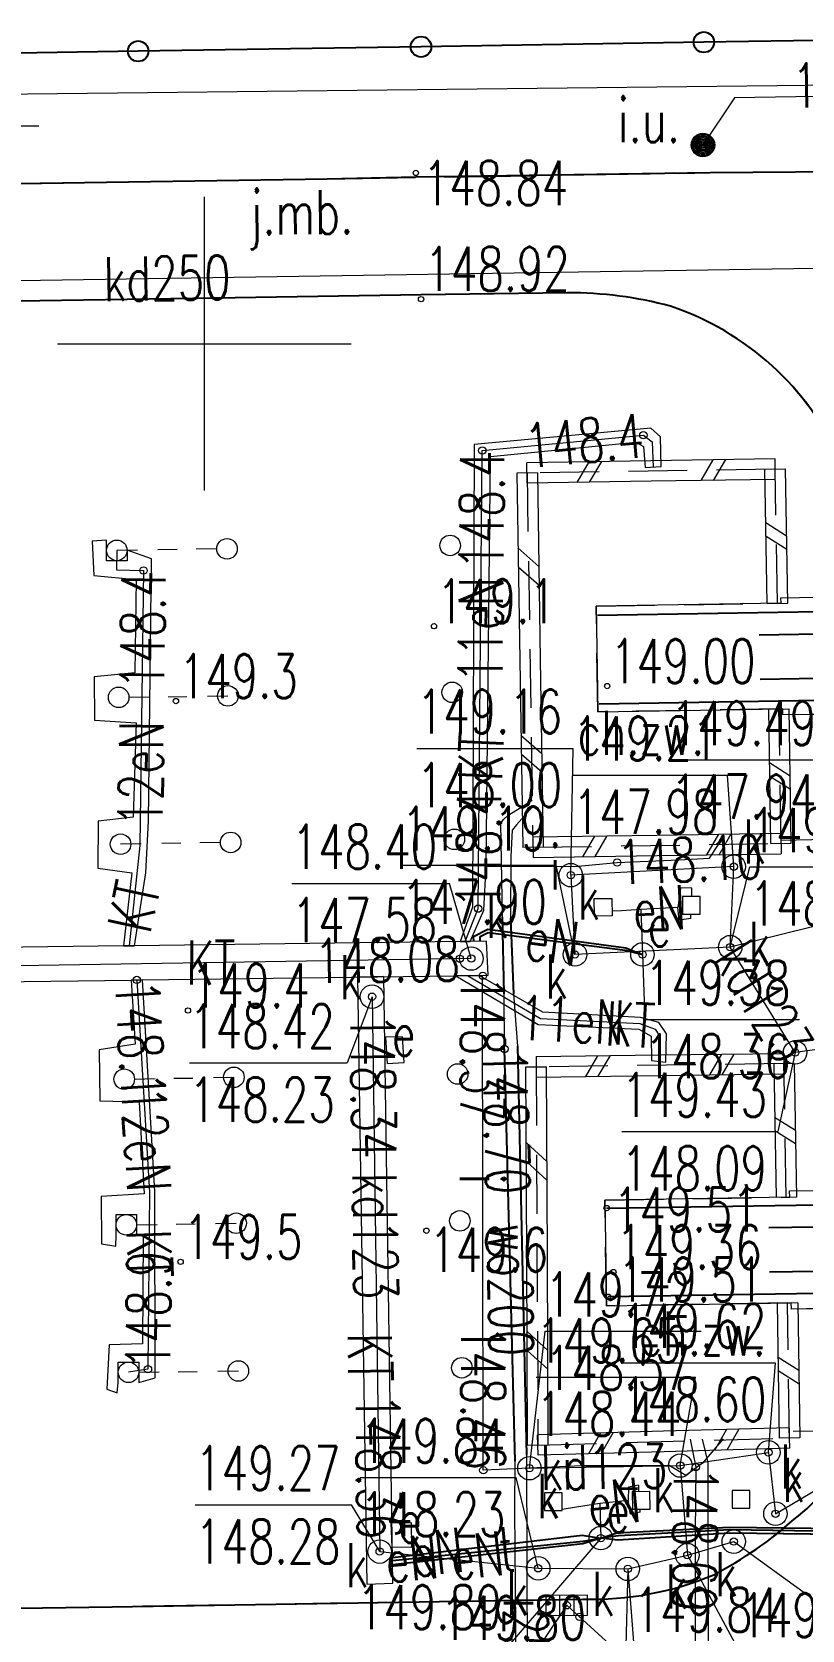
# Model space of a CAD drawing. Header units: metres. Extents: x 7583802 to 7586368, y 5958992 to 5960558.
# Drawn here: x 7585894.1 to 7585920.4, y 5959356.2 to 5959410.6 of the extents above; entities that cross this region are included whole.
import ezdxf
from ezdxf.enums import TextEntityAlignment as Align

# ---------------------------------------------------------------- set-up
doc = ezdxf.new("R2010")
doc.units = ezdxf.units.M
for name, pattern in [('1', [0]), ('3_1', [0]), ('3_KTCR02', [3, 2, -1]), ('3_KTJZ01', [4, 3, -1]), ('3_KTKR01', [0]), ('3_KTTR01', [0]), ('4_1', [0]), ('4_SUOP03_13', [0]), ('4_SUOP03_18', [0]), ('4_SUOP03_20', [0]), ('4_SUOP05_02', [0]), ('4_SUPE_01', [0]), ('4_SUPI_01', [0]), ('4_SUPK_01', [0]), ('4_SUPT_01', [0]), ('4_SUPW_01', [0]), ('4_SUSM03_02', [0]), ('4_SUSM04_02', [0]), ('4_SUUS18_02', [0]), ('BUF', [0])]:
    doc.linetypes.add(name, pattern=pattern)
doc.layers.get('0').update_dxf_attribs({"color": 250, "linetype": 'CONTINUOUS', "lineweight": 100})
for name, color, linetype, lineweight in [('1000_L_1', 7, '1', 18), ('BUIB_L_1', 7, 'CONTINUOUS', 18), ('EBTPO_L_2', 7, '1', 18), ('KTCR_E_T_1', 7, 'CONTINUOUS', 15), ('KTCR_L_1', 7, '3_KTCR02', 18), ('KTJZ_E_T_0', 7, 'CONTINUOUS', 15), ('KTJZ_L_0', 7, '3_KTJZ01', 18), ('KTKR_L_0', 7, '3_KTKR01', 25), ('KTOK_L_4', 7, 'CONTINUOUS', 25), ('KTTR_L_0', 7, '3_KTTR01', 25), ('RTPW_T_0', 7, 'CONTINUOUS', 15), ('RTPW_T_1', 7, 'CONTINUOUS', 15), ('SUOE_L_1', 1, '4_SUOP03_13', 25), ('SUOI_L_1', 7, '4_SUOP03_20', 25), ('SUOP_E_T_0', 7, 'CONTINUOUS', 18), ('SUOP_L_0', 7, '4_SUOP05_02', 18), ('SUOW_L_0', 5, '4_SUOP03_18', 25), ('SUPE_E_T_3', 1, 'CONTINUOUS', 15), ('SUPE_L_3', 1, '4_SUPE_01', 18), ('SUPI_E_T_0', 7, 'CONTINUOUS', 15), ('SUPI_L_0', 7, '4_SUPI_01', 18), ('SUPK_E_T_0', 34, 'CONTINUOUS', 15), ('SUPK_L_0', 34, '4_SUPK_01', 18), ('SUPT_E_T_0', 30, 'CONTINUOUS', 15), ('SUPT_L_0', 30, '4_SUPT_01', 18), ('SUPW_E_T_0', 5, 'CONTINUOUS', 15), ('SUPW_L_0', 5, '4_SUPW_01', 18), ('SUSM_L_3', 7, '4_SUSM04_02', 18), ('SUSM_L_4', 7, 'CONTINUOUS', 18), ('SUSM_T_3', 7, 'CONTINUOUS', 18), ('SUTE_T_0', 1, 'CONTINUOUS', 18), ('SUTI_T_0', 7, 'CONTINUOUS', 18), ('SUTK_T_0', 34, 'CONTINUOUS', 18), ('SUTW_T_0', 5, 'CONTINUOUS', 18), ('SUUE_E_T_2', 7, 'CONTINUOUS', 15), ('SUUE_E_T_3', 7, 'CONTINUOUS', 15), ('SUUE_L_3', 7, '4_1', 18), ('SUUE_T_4', 7, 'CONTINUOUS', 13), ('SUUI_E_T_6', 7, 'CONTINUOUS', 15), ('SUUI_T_8', 7, 'CONTINUOUS', 18), ('SUUK_E_T_3', 7, 'CONTINUOUS', 15), ('SUUK_T_0', 7, 'CONTINUOUS', 18), ('SUUK_T_4', 7, 'CONTINUOUS', 13)]:
    doc.layers.add(name, color=color, linetype=linetype, lineweight=lineweight)
doc.styles.get("Standard").update_dxf_attribs({"font": 'Simplex.SHX', "width": 0.75})

# ---------------------------------------------------------------- blocks, each defined once
blk = doc.blocks.new('3_RTPW02')
at = {"linetype": 'CONTINUOUS'}
blk.add_circle((0, 0), 0.09, dxfattribs=at)
blk = doc.blocks.new('3_RTPW01')
at = {"linetype": 'CONTINUOUS'}
blk.add_circle((0, 0), 0.09, dxfattribs=at)
blk = doc.blocks.new('4_SUSM04_01')
at = {"linetype": 'CONTINUOUS'}
blk.add_circle((0, 0), 0.35, dxfattribs=at)
blk = doc.blocks.new('4_SUPS01_03')
at = {"linetype": 'CONTINUOUS'}
blk.add_circle((0, 0), 0.125, dxfattribs=at)
blk = doc.blocks.new('4_SUPS01_10')
at = {"linetype": 'CONTINUOUS'}
blk.add_circle((0, 0), 0.125, dxfattribs=at)
blk = doc.blocks.new('4_SUPS01_05')
at = {"linetype": 'CONTINUOUS'}
blk.add_circle((0, 0), 0.125, dxfattribs=at)
blk = doc.blocks.new('4_SUPS01_08')
at = {"linetype": 'CONTINUOUS'}
blk.add_circle((0, 0), 0.125, dxfattribs=at)
blk = doc.blocks.new('4_SUUS22_01')
at = {"linetype": 'CONTINUOUS'}
blk.add_circle((0, 0), 0.4, dxfattribs=at)
blk = doc.blocks.new('4_SUUS31_01')
at = {"linetype": 'CONTINUOUS'}
for radius in [0.4, 0.36, 0.32, 0.28, 0.24, 0.2, 0.16, 0.12, 0.08, 0.04, 0.0114]:
    blk.add_circle((0, 0), radius, dxfattribs=at)
blk = doc.blocks.new('4_SUUS05')
at = {"linetype": 'CONTINUOUS'}
for p, q in [((-0.7, -0.35), (-0.7, 0.35)), ((-0.7, 0.35), (0.7, 0.35)), ((-0.245, 0.35), (-0.245, -0.35)), ((0.245, 0.35), (0.245, -0.35)), ((0.7, 0.35), (0.7, -0.35)), ((0.7, -0.35), (-0.7, -0.35))]:
    blk.add_line(p, q, dxfattribs=at)

msp = doc.modelspace()

# ---------------------------------------------------------------- linework, layer by layer
at = {"layer": '1000_L_1', "linetype": '1'}
for p, q in [((7585900, 5959395), (7585900, 5959405)), ((7585895, 5959400), (7585905, 5959400))]:
    msp.add_line(p, q, dxfattribs=at)
at = {"layer": 'BUIB_L_1', "linetype": '3_1'}
for p, q in [((7585915.21, 5959396.015), (7585910.985, 5959395.95)), ((7585910.995, 5959395.25), (7585910.985, 5959395.95)), ((7585913.097, 5959395.982), (7585912.685, 5959395.276)), ((7585913.52, 5959395.989), (7585913.108, 5959395.283)), ((7585919.435, 5959396.08), (7585915.21, 5959396.015)), ((7585917.322, 5959396.047), (7585916.91, 5959395.341)), ((7585917.745, 5959396.054), (7585917.333, 5959395.348)), ((7585919.09, 5959395.724), (7585919.79, 5959395.736)), ((7585919.17, 5959391.154), (7585919.09, 5959395.724)), ((7585919.445, 5959395.38), (7585919.435, 5959396.08)), ((7585919.87, 5959391.166), (7585919.79, 5959395.736)), ((7585911.34, 5959395.605), (7585910.64, 5959395.595)), ((7585910.64, 5959395.595), (7585910.74, 5959389.22)), ((7585915.22, 5959395.315), (7585910.995, 5959395.25)), ((7585911.34, 5959395.605), (7585911.44, 5959389.23)), ((7585919.445, 5959395.38), (7585915.22, 5959395.315)), ((7585919.83, 5959393.451), (7585919.122, 5959393.896)), ((7585910.68, 5959393.045), (7585911.39, 5959392.418)), ((7585919.838, 5959392.994), (7585919.13, 5959393.439)), ((7585910.69, 5959392.407), (7585911.4, 5959391.78)), ((7585919.17, 5959391.154), (7585919.87, 5959391.166)), ((7585910.74, 5959389.22), (7585910.84, 5959382.845)), ((7585911.44, 5959389.23), (7585911.54, 5959382.855)), ((7585919.22, 5959387.555), (7585919.92, 5959387.565)), ((7585919.29, 5959382.975), (7585919.22, 5959387.555)), ((7585919.99, 5959382.985), (7585919.92, 5959387.565)), ((7585910.78, 5959386.67), (7585911.49, 5959386.043)), ((7585910.79, 5959386.032), (7585911.5, 5959385.405)), ((7585919.955, 5959385.275), (7585919.248, 5959385.723)), ((7585919.962, 5959384.817), (7585919.255, 5959385.265)), ((7585911.185, 5959383.2), (7585915.41, 5959383.265)), ((7585911.185, 5959383.2), (7585911.195, 5959382.5)), ((7585912.885, 5959382.526), (7585913.297, 5959383.232)), ((7585913.308, 5959382.533), (7585913.72, 5959383.239)), ((7585915.41, 5959383.265), (7585919.635, 5959383.33)), ((7585917.11, 5959382.591), (7585917.522, 5959383.297)), ((7585917.533, 5959382.598), (7585917.945, 5959383.304)), ((7585919.635, 5959383.33), (7585919.645, 5959382.63)), ((7585911.54, 5959382.855), (7585910.84, 5959382.845)), ((7585915.42, 5959382.565), (7585919.645, 5959382.63)), ((7585919.29, 5959382.975), (7585919.99, 5959382.985)), ((7585911.195, 5959382.5), (7585915.42, 5959382.565)), ((7585911.295, 5959375.72), (7585915.515, 5959375.775)), ((7585911.295, 5959375.72), (7585911.305, 5959375.02)), ((7585912.993, 5959375.042), (7585913.405, 5959375.747)), ((7585913.415, 5959375.048), (7585913.827, 5959375.753)), ((7585915.515, 5959375.775), (7585919.735, 5959375.83)), ((7585917.213, 5959375.097), (7585917.625, 5959375.802)), ((7585917.635, 5959375.103), (7585918.047, 5959375.808)), ((7585919.735, 5959375.83), (7585919.745, 5959375.13)), ((7585910.95, 5959375.368), (7585911.65, 5959375.372)), ((7585910.98, 5959368.928), (7585910.95, 5959375.368)), ((7585911.305, 5959375.02), (7585915.525, 5959375.075)), ((7585911.68, 5959368.932), (7585911.65, 5959375.372)), ((7585915.525, 5959375.075), (7585919.745, 5959375.13)), ((7585920.09, 5959375.486), (7585919.39, 5959375.474)), ((7585919.39, 5959375.474), (7585919.47, 5959370.924)), ((7585920.09, 5959375.486), (7585920.17, 5959370.936)), ((7585919.422, 5959373.654), (7585920.13, 5959373.211)), ((7585919.43, 5959373.199), (7585920.138, 5959372.756)), ((7585911.665, 5959372.152), (7585910.962, 5959372.792)), ((7585911.668, 5959371.508), (7585910.965, 5959372.148)), ((7585920.17, 5959370.936), (7585919.47, 5959370.924)), ((7585911.01, 5959362.488), (7585910.98, 5959368.928)), ((7585911.71, 5959362.492), (7585911.68, 5959368.932)), ((7585920.21, 5959367.335), (7585919.51, 5959367.325)), ((7585919.51, 5959367.325), (7585919.58, 5959362.725)), ((7585920.21, 5959367.335), (7585920.28, 5959362.735)), ((7585911.695, 5959365.712), (7585910.992, 5959366.352)), ((7585911.698, 5959365.068), (7585910.995, 5959365.708)), ((7585919.538, 5959365.485), (7585920.245, 5959365.035)), ((7585919.545, 5959365.025), (7585920.252, 5959364.575)), ((7585919.92, 5959363.08), (7585915.635, 5959362.96)), ((7585917.778, 5959363.02), (7585917.369, 5959362.308)), ((7585918.206, 5959363.032), (7585917.797, 5959362.32)), ((7585919.94, 5959362.38), (7585919.92, 5959363.08)), ((7585911.01, 5959362.488), (7585911.71, 5959362.492)), ((7585915.635, 5959362.96), (7585911.35, 5959362.84)), ((7585911.37, 5959362.14), (7585911.35, 5959362.84)), ((7585913.493, 5959362.9), (7585913.084, 5959362.188)), ((7585913.921, 5959362.912), (7585913.512, 5959362.2)), ((7585920.28, 5959362.735), (7585919.58, 5959362.725)), ((7585915.655, 5959362.26), (7585911.37, 5959362.14)), ((7585919.94, 5959362.38), (7585915.655, 5959362.26))]:
    msp.add_line(p, q, dxfattribs=at)
at = {"layer": 'EBTPO_L_2', "linetype": 'BUF', "lineweight": 18}
for p, q in [((7585919.63, 5959391.35), (7585929.71, 5959391.51)), ((7585919.64, 5959391.16), (7585913.34, 5959391.06)), ((7585913.34, 5959391.06), (7585913.4, 5959387.46)), ((7585913.4, 5959387.46), (7585919.7, 5959387.56)), ((7585929.78, 5959387.52), (7585919.7, 5959387.36)), ((7585919.93, 5959371.15), (7585929.96, 5959371.31)), ((7585919.94, 5959370.93), (7585913.64, 5959370.83)), ((7585913.64, 5959370.83), (7585913.69, 5959367.23)), ((7585913.69, 5959367.23), (7585919.99, 5959367.33)), ((7585930.02, 5959367.28), (7585920, 5959367.12))]:
    msp.add_line(p, q, dxfattribs=at)
at = {"layer": 'KTCR_L_1', "linetype": '3_KTCR02'}
for p, q in [((7585919.44, 5959395.73), (7585910.99, 5959395.6)), ((7585919.52, 5959391.16), (7585919.44, 5959395.73)), ((7585910.99, 5959395.6), (7585911.19, 5959382.85)), ((7585919.63, 5959391.35), (7585929.71, 5959391.51)), ((7585919.64, 5959391.16), (7585919.63, 5959391.35)), ((7585913.34, 5959391.06), (7585919.64, 5959391.16)), ((7585913.34, 5959391.06), (7585919.52, 5959391.16)), ((7585913.4, 5959387.46), (7585913.34, 5959391.06)), ((7585919.7, 5959387.56), (7585913.4, 5959387.46)), ((7585919.57, 5959387.56), (7585913.4, 5959387.46)), ((7585919.64, 5959382.98), (7585919.57, 5959387.56)), ((7585919.7, 5959387.36), (7585919.7, 5959387.56)), ((7585929.78, 5959387.52), (7585919.7, 5959387.36)), ((7585911.19, 5959382.85), (7585919.64, 5959382.98)), ((7585919.74, 5959375.48), (7585911.3, 5959375.37)), ((7585911.3, 5959375.37), (7585911.36, 5959362.49)), ((7585919.82, 5959370.93), (7585919.74, 5959375.48)), ((7585919.93, 5959371.15), (7585929.96, 5959371.31)), ((7585913.64, 5959370.83), (7585919.94, 5959370.93)), ((7585913.64, 5959370.83), (7585919.82, 5959370.93)), ((7585913.69, 5959367.23), (7585913.64, 5959370.83)), ((7585919.94, 5959370.93), (7585919.93, 5959371.15)), ((7585919.99, 5959367.33), (7585913.69, 5959367.23)), ((7585919.86, 5959367.33), (7585913.69, 5959367.23)), ((7585919.93, 5959362.73), (7585919.86, 5959367.33)), ((7585920, 5959367.12), (7585919.99, 5959367.33)), ((7585930.02, 5959367.28), (7585920, 5959367.12)), ((7585911.36, 5959362.49), (7585919.93, 5959362.73))]:
    msp.add_line(p, q, dxfattribs=at)
at = {"layer": 'KTJZ_L_0', "linetype": '3_KTJZ01'}
for p, q in [((7585888.2, 5959405.37), (7585904.18, 5959405.61)), ((7585904.18, 5959405.61), (7585917.23, 5959405.82)), ((7585923.96, 5959405.88), (7585917.23, 5959405.82)), ((7585907.38, 5959401.67), (7585900.34, 5959401.55)), ((7585912.36, 5959401.74), (7585907.38, 5959401.67)), ((7585900.34, 5959401.55), (7585888.38, 5959401.37)), ((7585912.89, 5959357.24), (7585896.86, 5959356.98)), ((7585896.86, 5959356.98), (7585888.88, 5959356.86))]:
    msp.add_line(p, q, dxfattribs=at)
for centre, radius, start, end in [((7585912.365, 5959388.08), 13.66, 75.0886, 90.0207), ((7585912.771, 5959392.031), 9.757, 24.0643, 71.4178), ((7585915.313, 5959365.999), 7.7, 308.3407, 331.0311), ((7585911.413, 5959369.699), 13.044, 296.316, 311.7016), ((7585913.186, 5959368.046), 10.81, 268.4295, 291.7685)]:
    msp.add_arc(centre, radius, start, end, dxfattribs=at)
at = {"layer": 'KTKR_L_0', "linetype": '3_KTKR01'}
for p, q in [((7585904.18, 5959405.61), (7585888.2, 5959405.37)), ((7585907.2, 5959405.67), (7585904.18, 5959405.61)), ((7585917.23, 5959405.82), (7585907.2, 5959405.67)), ((7585923.96, 5959405.88), (7585917.23, 5959405.82)), ((7585907.38, 5959401.67), (7585900.34, 5959401.55)), ((7585912.36, 5959401.74), (7585907.38, 5959401.67)), ((7585900.34, 5959401.55), (7585888.38, 5959401.37)), ((7585896.86, 5959356.98), (7585912.89, 5959357.24)), ((7585888.88, 5959356.86), (7585896.86, 5959356.98))]:
    msp.add_line(p, q, dxfattribs=at)
for centre, radius, start, end in [((7585912.365, 5959388.08), 13.66, 75.0886, 90.0207), ((7585912.771, 5959392.031), 9.757, 24.0643, 71.4178), ((7585915.313, 5959365.999), 7.7, 308.3407, 331.0311), ((7585910.919, 5959370.325), 13.84, 297.6904, 311.5039), ((7585913.186, 5959368.046), 10.81, 268.4295, 292.6546)]:
    msp.add_arc(centre, radius, start, end, dxfattribs=at)
at = {"layer": 'KTOK_L_4'}
for p, q in [((7585927.01, 5959410.43), (7585917.011, 5959410.271)), ((7585897.744, 5959409.964), (7585888.11, 5959409.81)), ((7585907.378, 5959410.117), (7585897.744, 5959409.964)), ((7585917.011, 5959410.271), (7585907.378, 5959410.117))]:
    msp.add_line(p, q, dxfattribs=at)
for centre in [(7585907.378, 5959410.117), (7585917.011, 5959410.271), (7585897.744, 5959409.964)]:
    msp.add_circle(centre, 0.35, dxfattribs=at)
at = {"layer": 'KTTR_L_0', "linetype": '3_KTTR01'}
for p, q in [((7585913.39, 5959390.76), (7585929.67, 5959391.02)), ((7585929.68, 5959390.25), (7585918.9, 5959390.08)), ((7585918.93, 5959388.58), (7585929.71, 5959388.75)), ((7585913.44, 5959387.74), (7585929.72, 5959388)), ((7585913.7, 5959370.56), (7585929.97, 5959370.82)), ((7585929.98, 5959370.06), (7585919.22, 5959369.89)), ((7585930, 5959368.55), (7585919.25, 5959368.38)), ((7585930.02, 5959367.8), (7585913.75, 5959367.54))]:
    msp.add_line(p, q, dxfattribs=at)
at = {"layer": 'SUOE_L_1', "linetype": '4_1'}
for p, q in [((7585909.39, 5959379.81), (7585909.67, 5959379.95)), ((7585909.67, 5959379.95), (7585914.33, 5959379.34)), ((7585909.392, 5959379.647), (7585909.39, 5959379.81)), ((7585914.33, 5959379.34), (7585914.92, 5959379.2)), ((7585906.407, 5959358.656), (7585912.87, 5959359.42)), ((7585906.408, 5959358.561), (7585912.9, 5959359.21)), ((7585912.87, 5959359.42), (7585913.5, 5959359.32)), ((7585913.5, 5959359.32), (7585912.89, 5959359.12)), ((7585912.9, 5959359.21), (7585913.5, 5959359.32)), ((7585913.5, 5959359.32), (7585914.05, 5959359.5)), ((7585914.1, 5959359.4), (7585913.5, 5959359.32)), ((7585914.08, 5959359.25), (7585913.5, 5959359.32)), ((7585914.05, 5959359.5), (7585917.87, 5959359.69)), ((7585917.88, 5959359.49), (7585914.08, 5959359.25)), ((7585917.9, 5959359.6), (7585914.1, 5959359.4)), ((7585917.87, 5959359.69), (7585935.27, 5959359.49)), ((7585935.26, 5959359.26), (7585917.88, 5959359.49)), ((7585935.21, 5959359.35), (7585917.9, 5959359.6)), ((7585912.89, 5959359.12), (7585906.41, 5959358.412))]:
    msp.add_line(p, q, dxfattribs=at)
at = {"layer": 'SUOI_L_1', "linetype": '4_1'}
for p, q in [((7585910.42, 5959380.44), (7585910.53, 5959377.86)), ((7585909.17, 5959379.81), (7585909.65, 5959380.06)), ((7585909.65, 5959380.06), (7585914.35, 5959379.42)), ((7585909.172, 5959379.644), (7585909.17, 5959379.81)), ((7585914.35, 5959379.42), (7585914.92, 5959379.2)), ((7585910.66, 5959376.07), (7585910.97, 5959362.14)), ((7585912.86, 5959361.78), (7585915.83, 5959361.79))]:
    msp.add_line(p, q, dxfattribs=at)
at = {"layer": 'SUOP_L_0', "linetype": '4_1'}
for p, q in [((7585915.2, 5959397.12), (7585909.19, 5959396.57)), ((7585915.54, 5959396.83), (7585915.2, 5959397.12)), ((7585915.56, 5959395.82), (7585915.54, 5959396.83)), ((7585909.19, 5959396.57), (7585909.13, 5959380.81)), ((7585909.74, 5959396.16), (7585914.7, 5959396.65)), ((7585914.7, 5959396.65), (7585914.96, 5959396.5)), ((7585914.96, 5959396.5), (7585915.01, 5959395.78)), ((7585909.6, 5959382.21), (7585909.74, 5959396.16)), ((7585915.01, 5959395.78), (7585915.56, 5959395.82)), ((7585896.667, 5959393.312), (7585896.18, 5959393.28)), ((7585896.18, 5959393.28), (7585896.23, 5959392.11)), ((7585896.667, 5959392.612), (7585896.667, 5959393.312)), ((7585897.371, 5959392.967), (7585897.367, 5959392.612)), ((7585898.2, 5959392.68), (7585897.371, 5959392.967)), ((7585897.367, 5959392.612), (7585896.667, 5959392.612)), ((7585898.1, 5959383.74), (7585898.2, 5959392.68)), ((7585896.23, 5959392.11), (7585897.68, 5959391.97)), ((7585897.68, 5959391.97), (7585897.63, 5959388.79)), ((7585897.63, 5959388.79), (7585896.25, 5959388.65)), ((7585896.25, 5959388.65), (7585896.26, 5959387.18)), ((7585896.26, 5959387.18), (7585897.67, 5959387.09)), ((7585897.67, 5959387.09), (7585897.57, 5959383.87)), ((7585896.38, 5959383.74), (7585896.37, 5959382.14)), ((7585897.57, 5959383.87), (7585896.38, 5959383.74)), ((7585898.01, 5959381.98), (7585898.1, 5959383.74)), ((7585896.37, 5959382.14), (7585897.53, 5959381.98)), ((7585909.52, 5959380.71), (7585909.6, 5959382.21)), ((7585897.53, 5959381.98), (7585897.241, 5959379.49)), ((7585897.624, 5959379.495), (7585898.01, 5959381.98)), ((7585909.13, 5959380.81), (7585908.715, 5959379.638)), ((7585909.05, 5959379.643), (7585909.52, 5959380.71)), ((7585897.241, 5959379.49), (7585891.684, 5959379.417)), ((7585897.241, 5959379.49), (7585897.624, 5959379.495)), ((7585897.624, 5959379.495), (7585897.241, 5959379.49)), ((7585908.715, 5959379.638), (7585897.624, 5959379.495)), ((7585908.715, 5959379.638), (7585909.05, 5959379.643)), ((7585909.05, 5959379.643), (7585908.715, 5959379.638)), ((7585909.61, 5959379.65), (7585909.05, 5959379.643)), ((7585909.66, 5959378.49), (7585909.61, 5959379.65)), ((7585891.791, 5959378.252), (7585897.507, 5959378.328)), ((7585897.891, 5959378.334), (7585897.507, 5959378.328)), ((7585897.507, 5959378.328), (7585897.891, 5959378.334)), ((7585897.507, 5959378.328), (7585897.64, 5959376.14)), ((7585897.891, 5959378.334), (7585908.564, 5959378.475)), ((7585898.31, 5959371.13), (7585897.891, 5959378.334)), ((7585906.109, 5959378.443), (7585905.209, 5959378.431)), ((7585905.209, 5959378.431), (7585905.53, 5959357.75)), ((7585906.42, 5959357.78), (7585906.109, 5959378.443)), ((7585909.355, 5959378.486), (7585908.564, 5959378.475)), ((7585908.564, 5959378.475), (7585909.355, 5959378.486)), ((7585908.564, 5959378.475), (7585911.37, 5959376.81)), ((7585909.355, 5959378.486), (7585909.66, 5959378.49)), ((7585911.53, 5959377.23), (7585909.355, 5959378.486)), ((7585914.85, 5959377.05), (7585911.53, 5959377.23)), ((7585911.37, 5959376.81), (7585914.8, 5959376.65)), ((7585914.8, 5959376.65), (7585915.22, 5959376.42)), ((7585915.48, 5959376.88), (7585914.85, 5959377.05)), ((7585915.74, 5959376.5), (7585915.48, 5959376.88)), ((7585897.64, 5959376.14), (7585896.41, 5959375.95)), ((7585915.22, 5959376.42), (7585915.23, 5959375.59)), ((7585915.72, 5959375.53), (7585915.74, 5959376.5)), ((7585896.41, 5959375.95), (7585896.44, 5959374.21)), ((7585915.23, 5959375.59), (7585915.72, 5959375.53)), ((7585896.44, 5959374.21), (7585897.78, 5959374.18)), ((7585897.78, 5959374.18), (7585897.95, 5959371.05)), ((7585897.95, 5959371.05), (7585896.48, 5959370.95)), ((7585896.48, 5959370.95), (7585896.5, 5959369.34)), ((7585898.32, 5959364.78), (7585898.31, 5959371.13)), ((7585896.989, 5959369.64), (7585896.989, 5959370.34)), ((7585896.989, 5959370.34), (7585897.689, 5959370.34)), ((7585897.689, 5959370.34), (7585897.689, 5959369.64)), ((7585896.98, 5959369.26), (7585896.989, 5959369.64)), ((7585897.689, 5959369.64), (7585897.91, 5959369.63)), ((7585897.91, 5959369.63), (7585897.89, 5959365.94)), ((7585896.5, 5959369.34), (7585896.98, 5959369.26)), ((7585896.76, 5959365.9), (7585896.68, 5959364.39)), ((7585897.89, 5959365.94), (7585896.76, 5959365.9)), ((7585897.061, 5959364.622), (7585897.064, 5959365.316)), ((7585897.064, 5959365.316), (7585897.764, 5959365.316)), ((7585897.764, 5959365.316), (7585897.764, 5959364.616)), ((7585897.764, 5959364.616), (7585898.32, 5959364.78)), ((7585896.68, 5959364.39), (7585897.03, 5959364.27)), ((7585897.03, 5959364.27), (7585897.061, 5959364.622)), ((7585905.53, 5959357.75), (7585906.42, 5959357.78))]:
    msp.add_line(p, q, dxfattribs=at)
at = {"layer": 'SUOW_L_0', "linetype": '4_1'}
for p, q in [((7585910.21, 5959377.86), (7585910.15, 5959380.472)), ((7585910.58, 5959361.94), (7585910.22, 5959375.98))]:
    msp.add_line(p, q, dxfattribs=at)
at = {"layer": 'SUPE_L_3', "linetype": '4_SUPE_01'}
for p, q in [((7585909.465, 5959396.365), (7585914.95, 5959396.885)), ((7585914.95, 5959396.885), (7585915.25, 5959396.665)), ((7585909.325, 5959380.76), (7585909.465, 5959396.365)), ((7585915.25, 5959396.665), (7585915.285, 5959395.8)), ((7585897.017, 5959392.962), (7585897.003, 5959392.295)), ((7585897.003, 5959392.295), (7585897.927, 5959392.276)), ((7585897.927, 5959392.276), (7585897.804, 5959382.912)), ((7585897.804, 5959382.912), (7585897.433, 5959379.492)), ((7585916.22, 5959381.46), (7585916.12, 5959380.8)), ((7585916.59, 5959381.47), (7585916.22, 5959381.46)), ((7585916.59, 5959381.47), (7585916.59, 5959381.17)), ((7585908.883, 5959379.641), (7585909.325, 5959380.76)), ((7585914.21, 5959380.69), (7585913.887, 5959380.67)), ((7585914.86, 5959380.73), (7585914.21, 5959380.69)), ((7585916.12, 5959380.8), (7585914.86, 5959380.73)), ((7585914.86, 5959380.73), (7585914.92, 5959379.2)), ((7585916.17, 5959380.37), (7585916.12, 5959380.8)), ((7585916.57, 5959380.42), (7585916.17, 5959380.37)), ((7585916.57, 5959380.42), (7585916.57, 5959380.57)), ((7585909.67, 5959379.95), (7585909.39, 5959379.81)), ((7585914.33, 5959379.34), (7585909.67, 5959379.95)), ((7585909.39, 5959379.81), (7585909.392, 5959379.647)), ((7585914.92, 5959379.2), (7585914.33, 5959379.34)), ((7585897.699, 5959378.331), (7585898.13, 5959371.09)), ((7585908.96, 5959378.481), (7585911.45, 5959377.02)), ((7585911.45, 5959377.02), (7585914.825, 5959376.85)), ((7585914.825, 5959376.85), (7585915.35, 5959376.65)), ((7585915.35, 5959376.65), (7585915.48, 5959376.46)), ((7585915.48, 5959376.46), (7585915.475, 5959375.56)), ((7585898.13, 5959371.09), (7585898.077, 5959365.071)), ((7585898.077, 5959365.071), (7585897.414, 5959364.966)), ((7585914.45, 5959361.06), (7585914.43, 5959360.6)), ((7585914.78, 5959361.12), (7585914.45, 5959361.06)), ((7585914.78, 5959361.12), (7585914.784, 5959360.904)), ((7585912.67, 5959360.37), (7585912.18, 5959360.29)), ((7585913.47, 5959360.5), (7585912.67, 5959360.37)), ((7585914.43, 5959360.6), (7585913.47, 5959360.5)), ((7585913.47, 5959360.5), (7585913.5, 5959359.32)), ((7585914.51, 5959360.13), (7585914.43, 5959360.6)), ((7585914.84, 5959360.2), (7585914.838, 5959360.304)), ((7585914.84, 5959360.2), (7585914.51, 5959360.13)), ((7585912.87, 5959359.42), (7585906.407, 5959358.656)), ((7585912.9, 5959359.21), (7585906.408, 5959358.561)), ((7585913.5, 5959359.32), (7585912.87, 5959359.42)), ((7585912.89, 5959359.12), (7585913.5, 5959359.32)), ((7585913.5, 5959359.32), (7585912.9, 5959359.21)), ((7585914.05, 5959359.5), (7585913.5, 5959359.32)), ((7585913.5, 5959359.32), (7585914.1, 5959359.4)), ((7585913.5, 5959359.32), (7585914.08, 5959359.25)), ((7585917.87, 5959359.69), (7585914.05, 5959359.5)), ((7585914.08, 5959359.25), (7585917.88, 5959359.49)), ((7585914.1, 5959359.4), (7585917.9, 5959359.6)), ((7585935.27, 5959359.49), (7585917.87, 5959359.69)), ((7585917.88, 5959359.49), (7585935.26, 5959359.26)), ((7585917.9, 5959359.6), (7585935.21, 5959359.35)), ((7585906.41, 5959358.412), (7585912.89, 5959359.12))]:
    msp.add_line(p, q, dxfattribs=at)
at = {"layer": 'SUPI_L_0', "linetype": '4_1'}
for p, q in [((7585955.307, 5959408.93), (7585918.06, 5959408.38)), ((7585918.06, 5959408.38), (7585916.98, 5959406.77)), ((7585910.9, 5959383.92), (7585910.63, 5959383.62)), ((7585911.169, 5959384.219), (7585910.9, 5959383.92)), ((7585910.48, 5959383.43), (7585910.44, 5959382.54)), ((7585910.63, 5959383.62), (7585910.48, 5959383.43)), ((7585917.2, 5959382.48), (7585917.506, 5959382.949)), ((7585909.6, 5959382.21), (7585912.61, 5959382.2)), ((7585910.44, 5959382.54), (7585910.42, 5959380.44)), ((7585912.61, 5959382.2), (7585914.06, 5959382.33)), ((7585914.06, 5959382.33), (7585916.16, 5959382.42)), ((7585916.16, 5959382.42), (7585917.2, 5959382.48)), ((7585910.42, 5959380.44), (7585910.53, 5959377.86)), ((7585909.5, 5959361.63), (7585909.477, 5959378.488)), ((7585910.53, 5959377.86), (7585910.66, 5959376.07)), ((7585910.66, 5959376.07), (7585910.97, 5959362.14)), ((7585917.665, 5959362.702), (7585916.96, 5959361.87)), ((7585917.08, 5959362.22), (7585916.969, 5959362.692)), ((7585910.97, 5959362.14), (7585911.01, 5959349.43)), ((7585917.16, 5959361.88), (7585917.08, 5959362.22)), ((7585910.05, 5959361.66), (7585909.5, 5959361.63)), ((7585912.86, 5959361.78), (7585910.05, 5959361.66)), ((7585915.83, 5959361.79), (7585912.86, 5959361.78)), ((7585916.4, 5959361.45), (7585915.83, 5959361.79)), ((7585916.96, 5959361.87), (7585916.4, 5959361.45)), ((7585917.18, 5959349.18), (7585917.16, 5959361.88))]:
    msp.add_line(p, q, dxfattribs=at)
at = {"layer": 'SUPK_L_0', "linetype": '4_1'}
for p, q in [((7585888.41, 5959402.07), (7585930.71, 5959402.73)), ((7585921.21, 5959383.11), (7585919.638, 5959383.086)), ((7585918.03, 5959382.19), (7585912.48, 5959381.9)), ((7585917.91, 5959379.45), (7585918.03, 5959382.19)), ((7585912.48, 5959381.9), (7585912.62, 5959379.2)), ((7585922.73, 5959380.64), (7585917.91, 5959379.45)), ((7585917.91, 5959379.45), (7585912.62, 5959379.2)), ((7585920.12, 5959375.86), (7585917.91, 5959379.45)), ((7585909.09, 5959379.06), (7585880.4, 5959378.6)), ((7585905.71, 5959377.76), (7585905.97, 5959358.86)), ((7585922.73, 5959376.22), (7585920.12, 5959375.86)), ((7585920.054, 5959362.96), (7585921.57, 5959362.98)), ((7585916.21, 5959361.79), (7585919.21, 5959362.24)), ((7585919.21, 5959362.24), (7585919.45, 5959360.15)), ((7585911.07, 5959361.7), (7585916.21, 5959361.79)), ((7585916.21, 5959361.79), (7585916.45, 5959358.74)), ((7585916.45, 5959358.74), (7585918.03, 5959359.2)), ((7585905.97, 5959358.86), (7585911.37, 5959358.29)), ((7585914.42, 5959358.27), (7585916.45, 5959358.74)), ((7585911.37, 5959358.29), (7585914.42, 5959358.27)), ((7585914.42, 5959358.27), (7585914.34, 5959355.21)), ((7585914.34, 5959355.21), (7585912.34, 5959357.03))]:
    msp.add_line(p, q, dxfattribs=at)
at = {"layer": 'SUPT_L_0', "linetype": '4_SUPT_01'}
for p, q in [((7585955.292, 5959409.19), (7585886.55, 5959408.42)), ((7585906.408, 5959358.561), (7585912.9, 5959359.21)), ((7585912.9, 5959359.21), (7585913.5, 5959359.32)), ((7585914.1, 5959359.4), (7585913.5, 5959359.32)), ((7585917.9, 5959359.6), (7585914.1, 5959359.4)), ((7585935.21, 5959359.35), (7585917.9, 5959359.6))]:
    msp.add_line(p, q, dxfattribs=at)
at = {"layer": 'SUPW_L_0', "linetype": '4_1'}
for p, q in [((7585910.78, 5959384.21), (7585911.165, 5959384.452)), ((7585910.1, 5959383.67), (7585910.19, 5959383.8)), ((7585910.19, 5959383.8), (7585910.35, 5959383.94)), ((7585910.35, 5959383.94), (7585910.78, 5959384.21)), ((7585910.15, 5959380.48), (7585910.1, 5959383.67)), ((7585910.21, 5959377.86), (7585910.15, 5959380.48)), ((7585910.22, 5959375.98), (7585910.21, 5959377.86)), ((7585910.58, 5959361.94), (7585910.22, 5959375.98)), ((7585916.547, 5959362.686), (7585916.64, 5959362.23)), ((7585910.57, 5959360.27), (7585910.58, 5959361.94)), ((7585916.64, 5959362.23), (7585916.74, 5959361.74)), ((7585916.74, 5959361.74), (7585916.71, 5959359.5)), ((7585910.69, 5959348.11), (7585910.57, 5959360.27)), ((7585916.71, 5959359.5), (7585916.72, 5959355.14))]:
    msp.add_line(p, q, dxfattribs=at)
at = {"layer": 'SUSM_L_3', "linetype": '4_SUSM04_02'}
for p, q in [((7585913.28, 5959381.1), (7585913.88, 5959381.11)), ((7585913.29, 5959380.5), (7585913.28, 5959381.1)), ((7585913.88, 5959381.11), (7585913.89, 5959380.51)), ((7585916.88, 5959381.17), (7585916.28, 5959381.17)), ((7585916.28, 5959381.17), (7585916.28, 5959380.57)), ((7585916.88, 5959380.57), (7585916.88, 5959381.17)), ((7585913.89, 5959380.51), (7585913.29, 5959380.5)), ((7585916.28, 5959380.57), (7585916.88, 5959380.57)), ((7585911.58, 5959360.86), (7585911.58, 5959360.26)), ((7585912.18, 5959360.86), (7585911.58, 5959360.86)), ((7585912.18, 5959360.26), (7585912.18, 5959360.86)), ((7585915.17, 5959360.91), (7585914.57, 5959360.9)), ((7585914.57, 5959360.9), (7585914.58, 5959360.3)), ((7585915.18, 5959360.31), (7585915.17, 5959360.91)), ((7585917.98, 5959360.94), (7585917.98, 5959360.34)), ((7585918.58, 5959360.94), (7585917.98, 5959360.94)), ((7585918.58, 5959360.34), (7585918.58, 5959360.94)), ((7585914.58, 5959360.3), (7585915.18, 5959360.31)), ((7585917.98, 5959360.34), (7585918.58, 5959360.34)), ((7585911.58, 5959360.26), (7585912.18, 5959360.26))]:
    msp.add_line(p, q, dxfattribs=at)
at = {"layer": 'SUSM_L_4', "linetype": '4_SUSM03_02'}
for p, q in [((7585897.717, 5959392.972), (7585897.017, 5959392.962)), ((7585899.068, 5959392.991), (7585898.417, 5959392.982)), ((7585900.42, 5959393.01), (7585899.72, 5959393)), ((7585897.431, 5959387.962), (7585898.131, 5959387.971)), ((7585898.766, 5959387.979), (7585899.4, 5959387.987)), ((7585900.1, 5959387.996), (7585900.8, 5959388.005)), ((7585897.845, 5959382.966), (7585897.145, 5959382.955)), ((7585899.195, 5959382.988), (7585898.545, 5959382.977)), ((7585900.545, 5959383.009), (7585899.845, 5959382.998)), ((7585898.962, 5959374.98), (7585899.604, 5959374.991)), ((7585900.304, 5959375.003), (7585901.004, 5959375.015)), ((7585897.619, 5959374.957), (7585898.319, 5959374.969)), ((7585897.689, 5959369.995), (7585898.389, 5959370.005)), ((7585899.036, 5959370.015), (7585899.682, 5959370.024)), ((7585900.382, 5959370.035), (7585901.082, 5959370.045)), ((7585897.764, 5959364.97), (7585898.464, 5959364.979)), ((7585899.11, 5959364.987), (7585899.756, 5959364.995)), ((7585900.456, 5959365.004), (7585901.156, 5959365.013))]:
    msp.add_line(p, q, dxfattribs=at)
for centre in [(7585897.017, 5959392.962), (7585900.77, 5959393.015), (7585897.081, 5959387.957), (7585900.8, 5959388.005), (7585897.145, 5959382.955), (7585900.895, 5959383.015), (7585897.269, 5959374.951), (7585901.004, 5959375.015), (7585897.339, 5959369.99), (7585901.082, 5959370.045), (7585897.414, 5959364.966), (7585901.156, 5959365.013)]:
    msp.add_circle(centre, 0.35, dxfattribs=at)
at = {"layer": 'SUTE_T_0', "linetype": 'CONTINUOUS'}
for p, q in [((7585914.92, 5959379.2), (7585915.006, 5959376.98)), ((7585915.006, 5959376.98), (7585920.271, 5959376.98)), ((7585913.5, 5959359.32), (7585910.412, 5959355.717))]:
    msp.add_line(p, q, dxfattribs=at)
at = {"layer": 'SUTK_T_0', "linetype": 'CONTINUOUS'}
for p, q in [((7585889.041, 5959407.426), (7585894.361, 5959407.426)), ((7585907.238, 5959386.22), (7585912.558, 5959386.22)), ((7585912.48, 5959381.9), (7585912.558, 5959386.22)), ((7585915.892, 5959385.824), (7585921.211, 5959385.824)), ((7585912.55, 5959385.307), (7585917.816, 5959385.307)), ((7585918.03, 5959382.19), (7585917.816, 5959385.307)), ((7585906.715, 5959382.237), (7585911.981, 5959382.237)), ((7585912.62, 5959379.2), (7585911.981, 5959382.237)), ((7585917.91, 5959379.45), (7585918.574, 5959382.187)), ((7585918.574, 5959382.187), (7585923.84, 5959382.187)), ((7585902.976, 5959381.621), (7585908.35, 5959381.621)), ((7585909.09, 5959379.06), (7585908.35, 5959381.621)), ((7585905.71, 5959377.76), (7585904.862, 5959375.503)), ((7585920.12, 5959375.86), (7585919.533, 5959373.164)), ((7585899.488, 5959375.503), (7585904.862, 5959375.503)), ((7585914.213, 5959373.164), (7585919.533, 5959373.164)), ((7585911.07, 5959361.7), (7585911.604, 5959366.367)), ((7585911.604, 5959366.367), (7585916.924, 5959366.367)), ((7585914.19, 5959365.295), (7585919.456, 5959365.295)), ((7585919.21, 5959362.24), (7585919.456, 5959365.295)), ((7585911.299, 5959364.8), (7585916.728, 5959364.8)), ((7585916.21, 5959361.79), (7585916.728, 5959364.8)), ((7585905.302, 5959361.384), (7585910.622, 5959361.384)), ((7585911.37, 5959358.29), (7585910.622, 5959361.384)), ((7585919.45, 5959360.15), (7585922.115, 5959361.73)), ((7585899.687, 5959360.453), (7585905.007, 5959360.453)), ((7585905.97, 5959358.86), (7585905.007, 5959360.453)), ((7585918.03, 5959359.2), (7585920.635, 5959357.314)), ((7585916.45, 5959358.74), (7585918.225, 5959355.442)), ((7585914.42, 5959358.27), (7585914.622, 5959355.629)), ((7585912.34, 5959357.03), (7585909.854, 5959353.335))]:
    msp.add_line(p, q, dxfattribs=at)
at = {"layer": 'SUUE_L_3', "linetype": '4_SUUS18_02'}
for p, q in [((7585906.75, 5959376.39), (7585906.17, 5959376.38)), ((7585906.17, 5959376.38), (7585906.221, 5959375.487)), ((7585906.8, 5959375.52), (7585906.75, 5959376.39)), ((7585906.221, 5959375.487), (7585906.8, 5959375.52)), ((7585906.36, 5959359.84), (7585907.037, 5959359.85)), ((7585906.4, 5959359), (7585906.36, 5959359.84)), ((7585907.037, 5959359.85), (7585907.05, 5959359.01)), ((7585907.05, 5959359.01), (7585906.4, 5959359))]:
    msp.add_line(p, q, dxfattribs=at)

# ---------------------------------------------------------------- block references
at = {"layer": 'RTPW_T_0'}
for p in [(7585907.82, 5959390.38), (7585899.03, 5959387.83), (7585899.44, 5959377.29), (7585907.56, 5959369.79), (7585899.19, 5959368.73)]:
    msp.add_blockref('3_RTPW01', p, dxfattribs=at)
at = {"layer": 'RTPW_T_1'}
for p in [(7585907.2, 5959405.82), (7585907.38, 5959401.52), (7585913.72, 5959388.34), (7585913.7, 5959370.56), (7585913.93, 5959368.38), (7585913.75, 5959367.54)]:
    msp.add_blockref('3_RTPW02', p, dxfattribs=at)
at = {"layer": 'SUSM_T_3'}
for p in [(7585908.37, 5959393.13), (7585908.441, 5959388.127), (7585908.513, 5959383.121), (7585908.627, 5959375.127), (7585908.699, 5959370.125), (7585908.77, 5959365.122)]:
    msp.add_blockref('4_SUSM04_01', p, dxfattribs=at)
at = {"layer": 'SUTE_T_0'}
for p in [(7585914.95, 5959396.885), (7585909.465, 5959396.365), (7585897.927, 5959392.276), (7585909.325, 5959380.76), (7585914.92, 5959379.2), (7585897.699, 5959378.331), (7585898.077, 5959365.071), (7585913.5, 5959359.32)]:
    msp.add_blockref('4_SUPS01_03', p, dxfattribs=at)
at = {"layer": 'SUTI_T_0'}
for p in [(7585914.06, 5959382.33), (7585909.48, 5959378.47), (7585909.5, 5959361.63)]:
    msp.add_blockref('4_SUPS01_10', p, dxfattribs=at)
at = {"layer": 'SUTK_T_0'}
for p in [(7585918.03, 5959382.19), (7585912.48, 5959381.9), (7585917.91, 5959379.45), (7585908.701, 5959379.054), (7585909.09, 5959379.06), (7585912.62, 5959379.2), (7585905.71, 5959377.76), (7585920.12, 5959375.86), (7585916.21, 5959361.79), (7585919.21, 5959362.24), (7585911.07, 5959361.7), (7585919.45, 5959360.15), (7585918.03, 5959359.2), (7585905.97, 5959358.86), (7585916.45, 5959358.74), (7585911.37, 5959358.29), (7585914.42, 5959358.27), (7585912.34, 5959357.03), (7585912.773, 5959356.636)]:
    msp.add_blockref('4_SUPS01_05', p, dxfattribs=at)
at = {"layer": 'SUTW_T_0'}
for p in [(7585910.22, 5959375.98), (7585916.74, 5959361.74)]:
    msp.add_blockref('4_SUPS01_08', p, dxfattribs=at)
at = {"layer": 'SUUE_T_4'}
for p in [(7585914.92, 5959379.2), (7585913.5, 5959359.32)]:
    msp.add_blockref('4_SUUS22_01', p, dxfattribs=at)
at = {"layer": 'SUUI_T_8'}
msp.add_blockref('4_SUUS31_01', (7585916.98, 5959406.77), dxfattribs=at)
at = {"layer": 'SUUK_T_0', "rotation": 0.3373193648159347}
msp.add_blockref('4_SUUS05', (7585912.34, 5959357.03), dxfattribs=at)
at = {"layer": 'SUUK_T_4'}
for p in [(7585912.48, 5959381.9), (7585918.03, 5959382.19), (7585909.09, 5959379.06), (7585912.62, 5959379.2), (7585917.91, 5959379.45), (7585905.71, 5959377.76), (7585920.12, 5959375.86), (7585919.21, 5959362.24), (7585911.07, 5959361.7), (7585916.21, 5959361.79), (7585919.45, 5959360.15), (7585905.97, 5959358.86), (7585918.03, 5959359.2), (7585911.37, 5959358.29), (7585914.42, 5959358.27), (7585916.45, 5959358.74)]:
    msp.add_blockref('4_SUUS22_01', p, dxfattribs=at)

# ---------------------------------------------------------------- texts
at = {"layer": 'KTCR_E_T_1', "width": 0.7}
for p in [(7585914.87, 5959386.744), (7585916.962, 5959366.286)]:
    msp.add_text('ch.zw.', height=1.5, dxfattribs=at).set_placement(p, align=Align.MIDDLE)
at = {"layer": 'KTJZ_E_T_0', "width": 0.7}
msp.add_text('j.mb.', height=1.5, rotation=0.4939, dxfattribs=at).set_placement((7585903.299, 5959404.267), align=Align.MIDDLE)
at = {"layer": 'RTPW_T_0', "width": 0.7}
for s, p in [('149.1', (7585907.92, 5959390.48)), ('149.3', (7585899.13, 5959387.93)), ('149.4', (7585899.54, 5959377.39)), ('149.5', (7585899.29, 5959368.83))]:
    msp.add_text(s, height=1.5, dxfattribs=at).set_placement(p)
msp.add_text('149.6', height=1.5, dxfattribs=at).set_placement((7585907.66, 5959369.89), align=Align.TOP_LEFT)
at = {"layer": 'RTPW_T_1', "width": 0.7}
for s, p in [('148.84', (7585907.443, 5959404.726)), ('148.92', (7585907.497, 5959401.799)), ('149.00', (7585913.82, 5959388.44)), ('149.51', (7585913.921, 5959369.758)), ('149.36', (7585914.03, 5959368.48)), ('149.51', (7585914.084, 5959367.378))]:
    msp.add_text(s, height=1.5, dxfattribs=at).set_placement(p)
at = {"layer": 'SUOP_E_T_0', "width": 0.7}
for rotation, p in [(87.3106, (7585909.418, 5959385.943)), (77.5926, (7585897.597, 5959380.834)), (359.5018, (7585900.218, 5959378.918)), (356.3086, (7585914.504, 5959376.806)), (272.411, (7585898.136, 5959369.005)), (270.8488, (7585905.644, 5959365.474))]:
    msp.add_text('KT', height=1.5, rotation=rotation, dxfattribs=at).set_placement(p, align=Align.MIDDLE)
at = {"layer": 'SUPE_E_T_3', "width": 0.7}
for s, rotation, p in [('11eN', 89.486, (7585909.41, 5959390.25)), ('12eN', 89.2473, (7585897.836, 5959385.356)), ('eN', 3.1798, (7585915.49, 5959380.765)), ('eN', 352.5423, (7585911.85, 5959379.665)), ('11eN', 357.1164, (7585912.508, 5959376.967)), ('12eN', 273.4085, (7585898.021, 5959372.914)), ('eN', 5.9469, (7585913.95, 5959360.55)), ('eN', 5.7106, (7585907.057, 5959358.626)), ('eN', 6.7456, (7585907.924, 5959358.835)), ('eN', 6.2337, (7585909.285, 5959358.726))]:
    msp.add_text(s, height=1.5, rotation=rotation, dxfattribs=at).set_placement(p, align=Align.MIDDLE)
at = {"layer": 'SUPI_E_T_0', "width": 0.7}
for s, rotation, p in [('i', 359.9837, (7585911.946, 5959382.202)), ('i', 270.0612, (7585909.486, 5959371.553)), ('i', 1.4379, (7585912.363, 5959361.759)), ('i25', 270.1803, (7585910.989, 5959356.201))]:
    msp.add_text(s, height=1.5, rotation=rotation, dxfattribs=at).set_placement(p, align=Align.MIDDLE)
at = {"layer": 'SUPK_E_T_0', "width": 0.7}
for s, rotation, p in [('kd250', 0.8939, (7585898.729, 5959402.231)), ('kd123', 301.6164, (7585919.048, 5959377.601)), ('kd123', 270.7881, (7585905.822, 5959369.609)), ('kd123', 1.0031, (7585913.609, 5959361.744))]:
    msp.add_text(s, height=1.5, rotation=rotation, dxfattribs=at).set_placement(p, align=Align.MIDDLE)
at = {"layer": 'SUPT_E_T_0', "width": 0.7}
for s, rotation, p in [('12t', 0.6418, (7585921.185, 5959408.808)), ('t', 5.7106, (7585910.284, 5959358.948))]:
    msp.add_text(s, height=1.5, rotation=rotation, dxfattribs=at).set_placement(p, align=Align.MIDDLE)
at = {"layer": 'SUPW_E_T_0', "width": 0.7}
msp.add_text('wo200', height=1.5, rotation=270.5654, dxfattribs=at).set_placement((7585910.43, 5959367.786), align=Align.MIDDLE)
at = {"layer": 'SUTE_T_0', "width": 0.7}
for rotation, p in [(5.2752, (7585914.95, 5959396.885)), (89.486, (7585909.465, 5959396.365)), (89.2473, (7585897.927, 5959392.276))]:
    msp.add_text('148.4', height=1.5, rotation=rotation, dxfattribs=at).set_placement(p, align=Align.MIDDLE_RIGHT)
for s, rotation, p in [('148.4', 89.486, (7585909.325, 5959380.76)), ('148.1', 273.3088, (7585897.699, 5959378.331)), ('148.9', 89.4912, (7585898.077, 5959365.071))]:
    msp.add_text(s, height=1.5, rotation=rotation, dxfattribs=at).set_placement(p, align=Align.MIDDLE_LEFT)
for s, p in [('149.38', (7585915.006, 5959378.98)), ('148.36', (7585915.006, 5959376.48)), ('149.89', (7585905.2, 5959357.717))]:
    msp.add_text(s, height=1.5, dxfattribs=at).set_placement(p, align=Align.TOP_LEFT)
at = {"layer": 'SUTI_T_0', "width": 0.7}
for s, rotation, p in [('148.10', 2.454, (7585914.06, 5959382.33)), ('148.37', 269.9563, (7585909.48, 5959378.47))]:
    msp.add_text(s, height=1.5, rotation=rotation, dxfattribs=at).set_placement(p, align=Align.MIDDLE_LEFT)
msp.add_text('148.46', height=1.5, rotation=270.1182, dxfattribs=at).set_placement((7585909.5, 5959361.63), align=Align.MIDDLE_RIGHT)
at = {"layer": 'SUTK_T_0', "width": 0.7}
for s, p in [('149.16', (7585907.238, 5959388.22)), ('149.49', (7585915.892, 5959387.824)), ('149.21', (7585912.55, 5959387.307)), ('148.00', (7585907.238, 5959385.72)), ('147.94', (7585915.892, 5959385.324)), ('147.98', (7585912.55, 5959384.807)), ('149.19', (7585906.715, 5959384.237)), ('149.37', (7585918.574, 5959384.187)), ('148.40', (7585902.976, 5959383.621)), ('147.90', (7585906.715, 5959381.737)), ('148.98', (7585918.574, 5959381.687)), ('147.58', (7585902.976, 5959381.121)), ('148.42', (7585899.488, 5959377.503)), ('148.23', (7585899.488, 5959375.003)), ('149.43', (7585914.213, 5959375.164)), ('148.09', (7585914.213, 5959372.664)), ('149.72', (7585911.604, 5959368.367)), ('149.62', (7585914.19, 5959367.295)), ('149.65', (7585911.299, 5959366.8)), ('148.57', (7585911.604, 5959365.867)), ('148.60', (7585914.19, 5959364.795)), ('148.44', (7585911.299, 5959364.3)), ('149.84', (7585905.302, 5959363.384)), ('149.27', (7585899.687, 5959362.453)), ('148.23', (7585905.302, 5959360.884)), ('148.28', (7585899.687, 5959359.953)), ('149.84', (7585914.622, 5959357.629)), ('149.80', (7585908.048, 5959357.353)), ('149.81', (7585918.225, 5959357.442))]:
    msp.add_text(s, height=1.5, dxfattribs=at).set_placement(p, align=Align.TOP_LEFT)
for s, rotation, p in [('148.08', 0.9186, (7585908.701, 5959379.054)), ('148.36', 270.7881, (7585905.964, 5959359.276))]:
    msp.add_text(s, height=1.5, rotation=rotation, dxfattribs=at).set_placement(p, align=Align.MIDDLE_RIGHT)
msp.add_text('148.34', height=1.5, rotation=270.7881, dxfattribs=at).set_placement((7585905.718, 5959377.194), align=Align.MIDDLE_LEFT)
at = {"layer": 'SUTW_T_0', "width": 0.7}
for s, rotation, p in [('148.70', 271.4688, (7585910.22, 5959375.98)), ('148.69', 269.2327, (7585916.74, 5959361.74))]:
    msp.add_text(s, height=1.5, rotation=rotation, dxfattribs=at).set_placement(p, align=Align.MIDDLE_LEFT)
at = {"layer": 'SUUE_E_T_2', "width": 0.7}
for p in [(7585906.383, 5959375.742), (7585906.589, 5959359.154)]:
    msp.add_text('e', height=1.5, dxfattribs=at).set_placement(p)
at = {"layer": 'SUUE_E_T_3', "width": 0.7}
for p in [(7585915.09, 5959379.468), (7585913.682, 5959359.513)]:
    msp.add_text('e', height=1.5, dxfattribs=at).set_placement(p)
at = {"layer": 'SUUI_E_T_6', "width": 0.7}
msp.add_text('i.u.', height=1.5, dxfattribs=at).set_placement((7585916.202, 5959406.865), align=Align.RIGHT)
at = {"layer": 'SUUK_E_T_3', "width": 0.7}
for p in [(7585918.357, 5959382.292), (7585909.59, 5959379.76), (7585918.531, 5959378.809), (7585919.676, 5959360.554)]:
    msp.add_text('k', height=1.5, dxfattribs=at).set_placement(p)
for p in [(7585912.705, 5959381.886), (7585919.611, 5959362.508), (7585911.323, 5959361.504)]:
    msp.add_text('k', height=1.5, dxfattribs=at).set_placement(p, align=Align.TOP_LEFT)
msp.add_text('k', height=1.5, dxfattribs=at).set_placement((7585905.368, 5959377.672), align=Align.RIGHT)
for p in [(7585912.376, 5959379.2), (7585916.034, 5959361.698), (7585905.577, 5959359.148), (7585918.155, 5959358.846), (7585911.043, 5959358.191), (7585913.967, 5959358.167), (7585916.471, 5959358.425)]:
    msp.add_text('k', height=1.5, dxfattribs=at).set_placement(p, align=Align.TOP_RIGHT)

doc.saveas('drawing.dxf')
